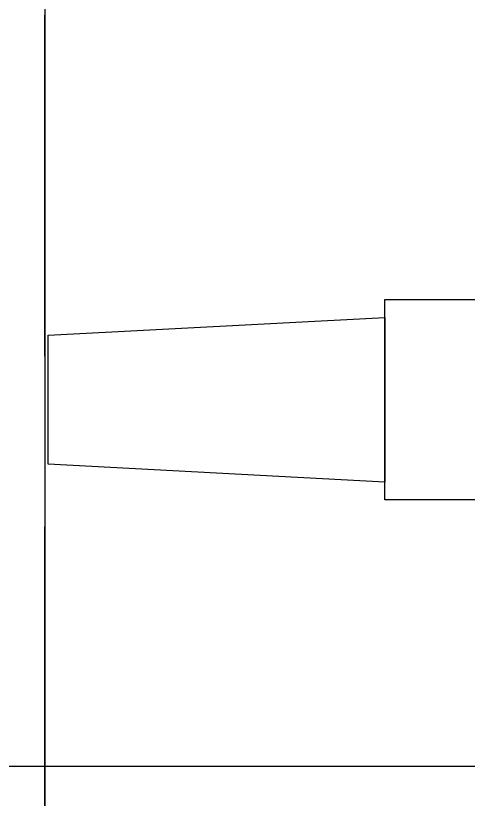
# Model space of a CAD drawing. Header units: inches. Extents: x 21 to 32698, y 13 to 3712.
# Drawn here: x 12811.31 to 12817.62, y 2136.62 to 2147.56 of the extents above; entities that cross this region are included whole.
import ezdxf

# ---------------------------------------------------------------- set-up
doc = ezdxf.new("R2010")
doc.units = ezdxf.units.IN
doc.header["$MEASUREMENT"] = 0
doc.set_wipeout_variables(frame=1)
doc.linetypes.add('IMPORT-HIDDEN2', pattern=[47.625, 31.75, -15.875])
for name, color, linetype, lineweight in [('Z_MİM_-KM-GLAZ', 8, 'Continuous', 25), ('Z_MİM_-KM-GLAZ-IDEN', 8, 'Continuous', 25), ('Z_MİM_-KM-RAY-1', 8, 'IMPORT-HIDDEN2', 25), ('Z_MİM_-KM-WALL', 8, 'Continuous', 25), ('Z_MİM_fitiller_k', 8, 'Continuous', 25)]:
    doc.layers.add(name, color=color, linetype=linetype, lineweight=lineweight)

# ---------------------------------------------------------------- blocks, each defined once
blk = doc.blocks.new('*U176')
blk.add_wipeout([(160, -25), (160, 16.5), (0, 16.5), (0, -25)])
at = {"layer": 'Z_MİM_-KM-GLAZ-IDEN', "ltscale": 1.5}
blk.add_line((80, -28.522), (80, 68.522), dxfattribs=at)
at = {"layer": 'Z_MİM_-KM-RAY-1', "ltscale": 0.15}
blk.add_line((160, -20), (0, -20), dxfattribs=at)
at = {"layer": 'Z_MİM_fitiller_k'}
for points in [[(76.283, -13.954), (76.283, -15.254), (73.483, -15.254), (73.483, -13.954)], [(76.033, -15.254), (75.783, -19.954), (73.983, -19.954), (73.733, -15.254)]]:
    blk.add_lwpolyline(points, close=True, dxfattribs=at)

msp = doc.modelspace()

# ---------------------------------------------------------------- block references
at = {"layer": 'Z_MİM_-KM-GLAZ', "ltscale": 1.5, "rotation": 270}
msp.add_blockref('*U176', (12831.714, 2217.084), dxfattribs=at)

# ---------------------------------------------------------------- next in the draw order: linework, layer by layer
at = {"layer": 'Z_MİM_-KM-WALL'}
msp.add_line((12811.715, 2432.084), (12811.715, 1887.083), dxfattribs=at)

doc.saveas('drawing.dxf')
